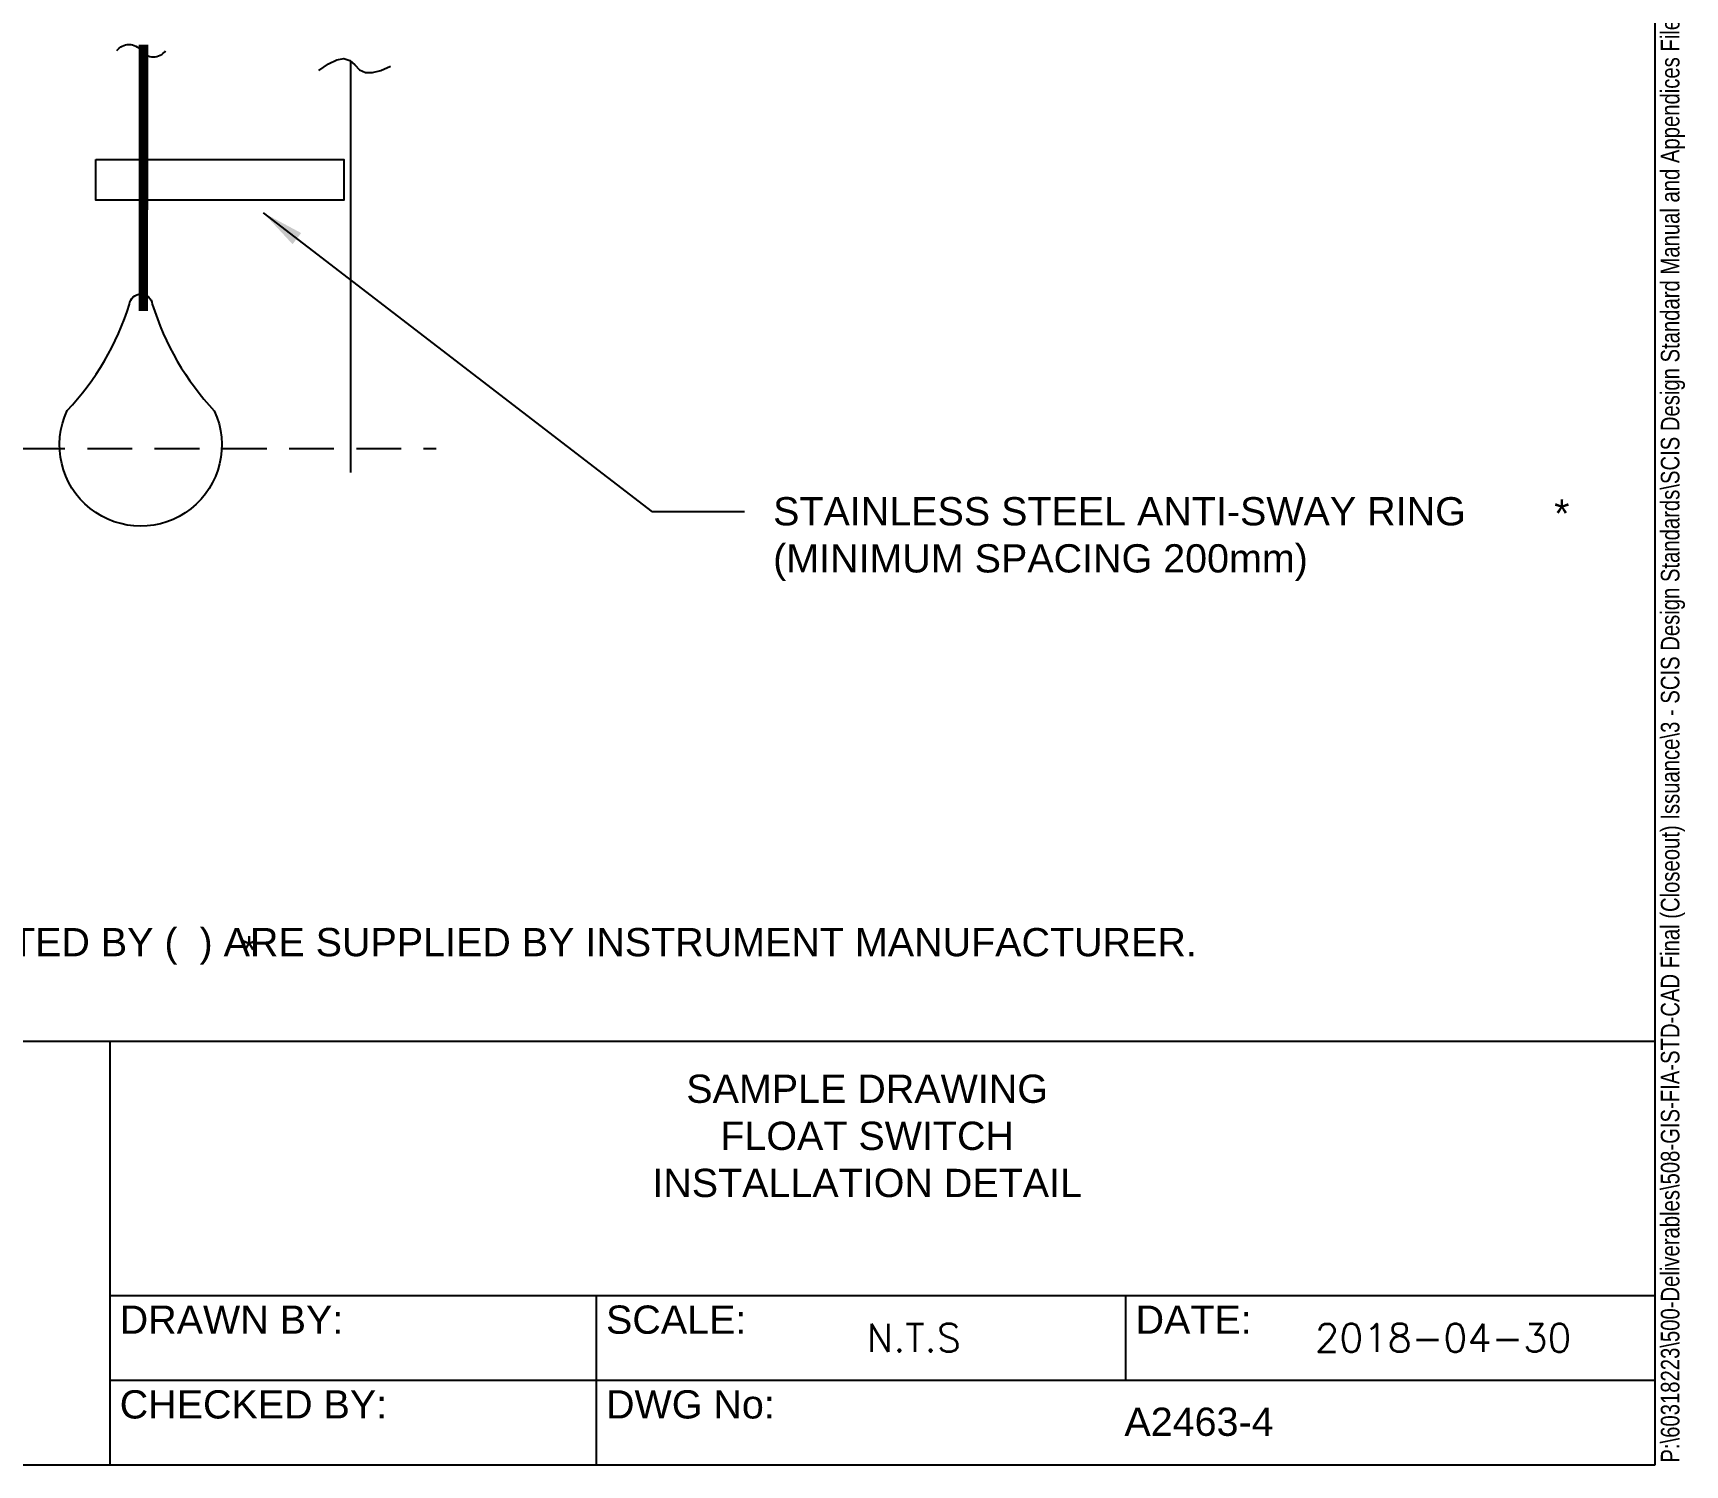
# Model space of a CAD drawing. Header units: millimetres. Extents: x 20 to 208, y 10 to 269.
# Drawn here: x 91.1 to 208.1, y 10 to 111.4 of the extents above; entities that cross this region are included whole.
import ezdxf
from ezdxf.enums import TextEntityAlignment as Align

# ---------------------------------------------------------------- set-up
doc = ezdxf.new("R2010")
doc.units = ezdxf.units.MM
doc.header["$MEASUREMENT"] = 0
doc.linetypes.add('HIDDEN', pattern=[9.525, 6.35, -3.175])
doc.layers.get('0').update_dxf_attribs({"linetype": 'CONTINUOUS'})
for name, color, linetype in [('BBATXT', 7, 'CONTINUOUS'), ('C-B-TITLE', 7, 'CONTINUOUS'), ('G-ANNO-SYMB', 5, 'CONTINUOUS'), ('N-INST', 4, 'CONTINUOUS')]:
    doc.layers.add(name, color=color, linetype=linetype)
doc.layers.add('N-ANNO-TEXT', color=2, linetype='CONTINUOUS', lineweight=25)
doc.styles.add('_CGS_2-5_NOTES', font='arial.ttf', dxfattribs={"height": 2.5})
doc.styles.add('FILENAME', font='ARIALN.TTF', dxfattribs={"width": 0.95, "height": 2.5})
doc.styles.add('T1_2_5', font='simplex.shx', dxfattribs={"height": 2.5})

# ---------------------------------------------------------------- blocks, each defined once
blk = doc.blocks.new('FILE NAME')
at = {"layer": 'C-B-TITLE', "insert": (360.99, 526.17), "char_height": 2.5, "attachment_point": 1, "style": 'FILENAME'}
blk.add_mtext('P:\\\\60318223\\\\500-Deliverables\\\\508-GIS-FIA-STD-CAD Final (Closeout) Issuance\\\\3 - SCIS Design Standards\\\\SCIS Design Standard Manual and Appendices Files\\\\Appendix D-6, A2463-4 Standard Instr. Mounting Details - 04-Float Level Switch.dwg', dxfattribs=at)

msp = doc.modelspace()

# ---------------------------------------------------------------- linework, layer by layer
for p, q in [((20, 40), (181.99, 40)), ((20, 40), (181.99, 40)), ((20, 40), (181.99, 40)), ((20, 40), (181.99, 40)), ((20, 40), (206, 40)), ((20, 40), (96.56, 40)), ((96.56, 40), (96.56, 10)), ((96.56, 40), (206, 40)), ((96.56, 22), (206, 22)), ((131, 22), (131, 10)), ((168.5, 22), (168.5, 16)), ((96.56, 16), (206, 16))]:
    msp.add_line(p, q)
at = {"layer": 'G-ANNO-SYMB'}
for p, q in [((206, 10), (206, 269)), ((20, 10), (206, 10)), ((26, 10), (206, 10))]:
    msp.add_line(p, q, dxfattribs=at)
at = {"layer": 'N-ANNO-TEXT'}
for p in [(107.44, 98.67), (141.51, 77.49)]:
    msp.add_line(p, (134.97, 77.49), dxfattribs=at)
msp.add_solid([(109.51, 96.44), (107.44, 98.67), (110.12, 97.23)], dxfattribs=at)
at = {"layer": 'N-INST'}
msp.add_line((113.61, 109.42), (113.61, 80.28), dxfattribs=at)
at = {"layer": 'N-INST', "linetype": 'HIDDEN', "ltscale": 0.5}
msp.add_line((56.88, 81.98), (119.69, 81.98), dxfattribs=at)
at = {"layer": 'N-INST', "const_width": 0.675, "flags": 128}
msp.add_lwpolyline([(98.94, 91.71), (98.96, 110.57)], dxfattribs=at)
at = {"layer": 'N-INST', "flags": 128}
msp.add_lwpolyline([(111.37, 108.73), (112.05, 109.22), (112.64, 109.5), (113.15, 109.58), (113.57, 109.46), (113.91, 109.14), (114.25, 108.79), (114.67, 108.61), (115.18, 108.6), (115.77, 108.74), (116.45, 109.05)], dxfattribs=at)
at = {"layer": 'N-INST'}
msp.add_lwpolyline([(95.57, 102.44), (113.15, 102.44), (113.15, 99.56), (95.57, 99.56)], close=True, dxfattribs=at)
msp.add_lwpolyline([(93.55, 84.66, 0.114091), (97.96, 92.19, -0.886763), (99.58, 92.19, 0.114091), (103.97, 84.64, -1.568577), (93.55, 84.66)], format="xyb", dxfattribs=at)
at = {"layer": 'N-INST', "extrusion": (0, 0, -1)}
msp.add_arc((-97.93, 109.5), 1.08, 36.9648, 143.225, dxfattribs=at)
at = {"layer": 'N-INST'}
msp.add_arc((99.66, 110.79), 1.08, 216.775, 323.0352, dxfattribs=at)

# ---------------------------------------------------------------- block references
at = {"layer": 'BBATXT', "xscale": 0.7273500000000013, "yscale": 0.5273499999999984, "zscale": 0.6273500000000001, "rotation": 90}
msp.add_blockref('FILE NAME', (483.88, -252.4), dxfattribs=at)

# ---------------------------------------------------------------- texts
at = {"insert": (150.2, 37.64), "char_height": 2, "attachment_point": 2, "style": '_CGS_2-5_NOTES'}
msp.add_mtext_dynamic_manual_height_columns('SAMPLE DRAWING\\PFLOAT SWITCH\\PINSTALLATION DETAIL', width=111.4834, gutter_width=12.5, heights=[0], dxfattribs=at)
at = {"char_height": 2, "style": '_CGS_2-5_NOTES'}
for s, insert, width, attachment_point in [('DRAWN BY:', (97.27, 21.29), 25, 1), ('SCALE:', (131.71, 21.29), 25, 1), ('DATE:', (169.21, 21.29), 25, 1), ('CHECKED BY:', (97.27, 15.29), 25, 1), ('DWG No:', (131.71, 15.29), 25, 1), ('A2463-4', (173.7, 14.06), 63.465, 2)]:
    msp.add_mtext(s, dxfattribs=dict(at, insert=insert, width=width, attachment_point=attachment_point))
at = {"style": 'T1_2_5'}
for tag, text, p in [('N.T.S', 'SCALE', (153.5, 19)), ('2018-04-30', '2018-04-30', (191, 19))]:
    msp.add_attdef(tag, text=text, height=2, dxfattribs=at).set_placement(p, align=Align.MIDDLE_CENTER)
at = {"layer": 'N-ANNO-TEXT', "char_height": 2, "attachment_point": 1, "style": '_CGS_2-5_NOTES'}
for s, insert, width in [('STAINLESS STEEL ANTI-SWAY RING\\P(MINIMUM SPACING 200mm)', (143.54, 78.53), 70.2759), ('*', (198.85, 78.38), 140.5518), ('COMPONENTS DESIGNATED BY (  ) ARE SUPPLIED BY INSTRUMENT MANUFACTURER.', (56.2, 48.02), 175.0644), ('*', (105.89, 47.46), 140.5518)]:
    msp.add_mtext(s, dxfattribs=dict(at, insert=insert, width=width))

doc.saveas('drawing.dxf')
